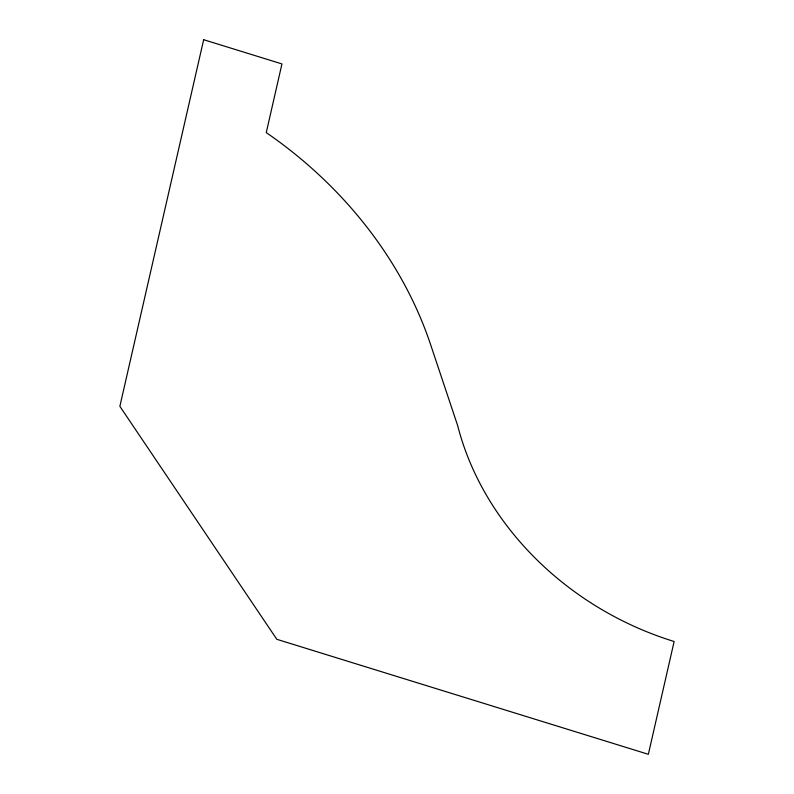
<?xml version="1.0" encoding="UTF-8"?>
<svg xmlns="http://www.w3.org/2000/svg" width="794" height="794" viewBox="0 0 794 794"><rect width="100%" height="100%" fill="white"/><g stroke="black" fill="none" stroke-linecap="round" stroke-linejoin="round"><path stroke-width="1.19" d="M203.661 39.7L119.864 406.32L276.828 639.309L648.351 754.3L674.136 641.492A287.627 242.855 28.4 0 1 457.652 425.564L430.427 344.08A398.251 336.259 28.4 0 0 266.258 132.598L281.949 63.927L203.661 39.7"/></g></svg>
